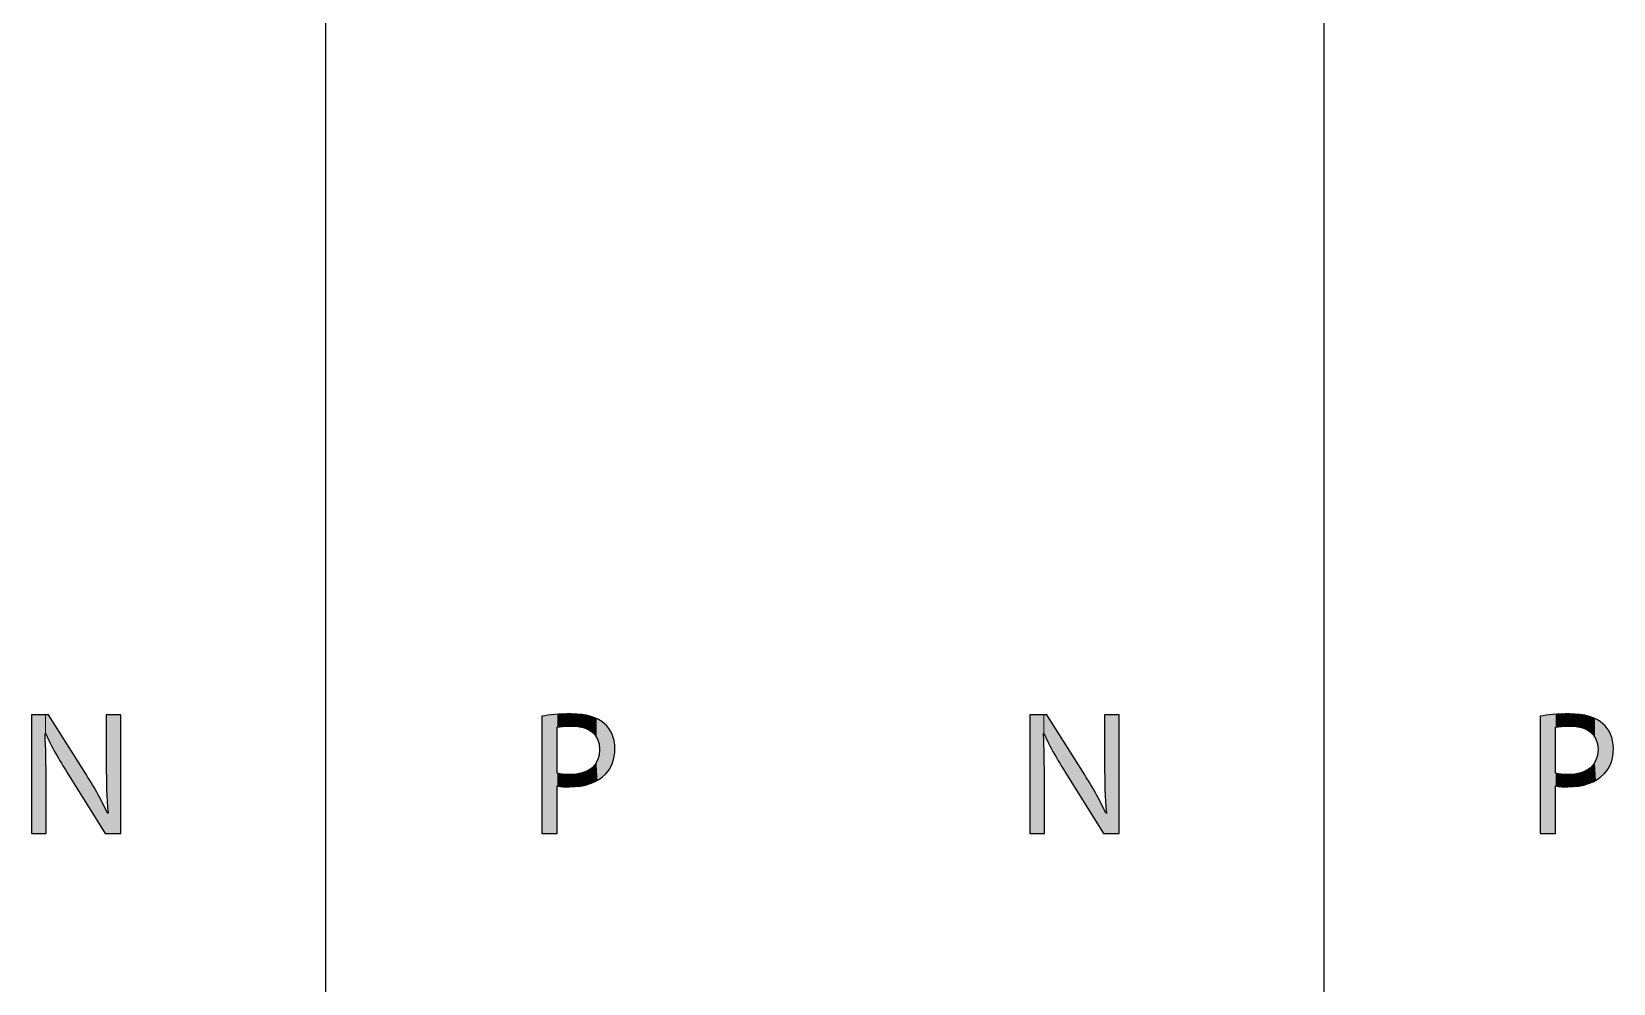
# Model space of a CAD drawing. Extents: x 0 to 360, y -268 to 0.
# Drawn here: x 238.29 to 263.63, y -234.41 to -219.15 of the extents above; entities that cross this region are included whole.
import ezdxf

# ---------------------------------------------------------------- set-up
doc = ezdxf.new("R2010")
doc.units = 0
doc.layers.add('LAYER_1', color=7, linetype='CONTINUOUS')

# ---------------------------------------------------------------- blocks, each defined once
blk = doc.blocks.new('*U471')
at = {"layer": 'LAYER_1', "color": 250}
for points in [[(246.67, -232), (246.464, -230.121), (246.67, -230.096)], [(246.709, -232), (246.67, -230.096), (246.709, -230.094)], [(246.748, -230.291), (246.709, -230.094), (246.748, -230.093)], [(246.752, -230.291), (246.748, -230.093), (246.752, -230.092)], [(246.8, -230.285), (246.752, -230.092), (246.8, -230.09)], [(246.801, -230.285), (246.8, -230.09), (246.801, -230.09)], [(246.802, -230.285), (246.801, -230.09), (246.802, -230.09)], [(246.907, -230.281), (246.802, -230.09), (246.907, -230.086)], [(246.912, -230.281), (246.907, -230.086), (246.912, -230.086)], [(246.935, -230.28), (246.912, -230.086), (246.935, -230.085)], [(246.941, -230.28), (246.941, -230.085), (246.967, -230.281)], [(246.967, -230.281), (246.967, -230.087), (247.018, -230.284)], [(247.018, -230.284), (247.018, -230.09), (247.037, -230.286)], [(247.037, -230.286), (247.037, -230.091), (247.066, -230.29)], [(247.066, -230.29), (247.066, -230.093), (247.08, -230.292)], [(247.08, -230.292), (247.08, -230.094), (247.082, -230.293)], [(247.082, -230.293), (247.082, -230.094), (247.105, -230.298)], [(247.105, -230.298), (247.105, -230.095), (247.112, -230.3)], [(247.112, -230.3), (247.112, -230.097), (247.124, -230.303)], [(247.124, -230.303), (247.124, -230.099), (247.154, -230.313)], [(247.154, -230.313), (247.154, -230.106), (247.163, -230.316)], [(247.163, -230.316), (247.163, -230.108), (247.193, -230.329)], [(247.193, -230.329), (247.193, -230.114), (247.2, -230.332)], [(247.2, -230.332), (247.2, -230.115), (247.229, -230.348)], [(247.229, -230.348), (247.229, -230.121), (247.234, -230.35)], [(247.234, -230.35), (247.234, -230.122), (247.238, -230.353)], [(247.238, -230.353), (247.238, -230.123), (247.25, -230.362)], [(247.25, -230.362), (247.25, -230.126), (247.262, -230.37)], [(247.262, -230.37), (247.262, -230.13), (247.265, -230.372)], [(247.265, -230.372), (247.265, -230.132), (247.291, -230.395)], [(247.291, -230.395), (247.291, -230.142), (247.293, -230.397)], [(247.293, -230.397), (247.293, -230.143), (247.309, -230.415)], [(247.309, -230.415), (247.309, -230.15), (247.316, -230.423)], [(247.316, -230.423), (247.316, -230.153), (247.318, -230.425)], [(247.318, -230.425), (247.318, -230.153), (247.338, -230.454)], [(247.338, -230.454), (247.338, -230.162), (247.339, -230.455)], [(247.339, -230.455), (247.339, -230.162), (247.356, -230.488)], [(247.356, -230.488), (247.356, -230.169), (247.357, -230.489)], [(247.357, -230.489), (247.357, -230.169), (247.371, -230.525)], [(247.371, -230.525), (247.371, -230.175), (247.371, -230.526)], [(247.371, -230.526), (247.371, -230.175), (247.372, -230.529)], [(247.372, -230.529), (247.372, -230.175), (247.375, -230.542)], [(247.375, -230.542), (247.375, -230.178), (247.381, -230.566)], [(247.381, -230.566), (247.381, -230.182), (247.381, -230.566)], [(247.381, -230.566), (247.381, -230.182), (247.387, -230.609)], [(247.387, -230.609), (247.387, -230.186), (247.387, -230.609)], [(247.387, -230.609), (247.387, -230.186), (247.389, -230.655)], [(247.389, -231.128), (247.387, -230.701), (247.389, -230.655)], [(247.293, -231.18), (247.291, -230.925), (247.293, -230.923)], [(247.309, -231.174), (247.293, -230.923), (247.309, -230.904)], [(247.316, -231.17), (247.309, -230.904), (247.316, -230.895)], [(247.318, -231.169), (247.316, -230.895), (247.318, -230.893)], [(247.338, -231.158), (247.318, -230.893), (247.338, -230.862)], [(247.339, -231.157), (247.338, -230.862), (247.339, -230.86)], [(247.356, -231.148), (247.339, -230.86), (247.356, -230.826)], [(247.357, -231.148), (247.356, -230.826), (247.357, -230.825)], [(247.371, -231.14), (247.357, -230.825), (247.371, -230.787)], [(247.372, -231.14), (247.371, -230.787), (247.372, -230.783)], [(247.371, -231.14), (247.371, -230.787), (247.371, -230.787)], [(247.375, -231.138), (247.372, -230.783), (247.375, -230.77)], [(247.381, -231.134), (247.375, -230.77), (247.381, -230.746)], [(247.387, -231.129), (247.381, -230.745), (247.387, -230.702)], [(247.381, -231.133), (247.381, -230.746), (247.381, -230.745)], [(247.387, -231.129), (247.387, -230.702), (247.387, -230.701)], [(246.709, -231.238), (246.709, -231.038), (246.748, -231.244)], [(246.748, -231.244), (246.748, -231.047), (246.752, -231.245)], [(246.752, -231.245), (246.752, -231.047), (246.8, -231.252)], [(246.8, -231.252), (246.8, -231.053), (246.801, -231.252)], [(246.801, -231.252), (246.801, -231.053), (246.802, -231.252)], [(246.802, -231.252), (246.802, -231.053), (246.907, -231.255)], [(246.935, -231.253), (246.912, -231.058), (246.935, -231.057)], [(246.941, -231.253), (246.935, -231.057), (246.941, -231.057)], [(246.967, -231.251), (246.941, -231.057), (246.967, -231.056)], [(247.018, -231.247), (246.967, -231.056), (247.018, -231.051)], [(247.037, -231.246), (247.018, -231.051), (247.037, -231.048)], [(247.066, -231.243), (247.037, -231.048), (247.066, -231.043)], [(247.08, -231.242), (247.066, -231.043), (247.08, -231.039)], [(247.082, -231.242), (247.08, -231.039), (247.082, -231.039)], [(247.105, -231.236), (247.082, -231.039), (247.105, -231.033)], [(247.112, -231.234), (247.105, -231.033), (247.112, -231.031)], [(247.124, -231.231), (247.112, -231.031), (247.124, -231.027)], [(247.154, -231.224), (247.124, -231.027), (247.154, -231.016)], [(247.163, -231.222), (247.154, -231.016), (247.163, -231.012)], [(247.193, -231.214), (247.163, -231.012), (247.193, -230.998)], [(247.2, -231.212), (247.193, -230.998), (247.2, -230.994)], [(247.229, -231.205), (247.2, -230.994), (247.229, -230.977)], [(247.234, -231.204), (247.229, -230.977), (247.234, -230.973)], [(247.238, -231.203), (247.234, -230.973), (247.238, -230.971)], [(247.25, -231.198), (247.238, -230.971), (247.25, -230.961)], [(247.262, -231.193), (247.25, -230.961), (247.262, -230.953)], [(247.265, -231.192), (247.262, -230.953), (247.265, -230.949)], [(247.291, -231.181), (247.265, -230.949), (247.291, -230.925)]]:
    blk.add_solid(points, dxfattribs=at)
at = {"layer": 'LAYER_1', "color": 250, "extrusion": (0, 0, -1)}
for points in [[(-246.464, -232), (-246.464, -230.121), (-246.67, -232)], [(-246.67, -232), (-246.67, -230.096), (-246.709, -232)], [(-246.709, -230.299), (-246.709, -230.094), (-246.748, -230.291)], [(-246.748, -230.291), (-246.748, -230.093), (-246.752, -230.291)], [(-246.752, -230.291), (-246.752, -230.092), (-246.8, -230.285)], [(-246.8, -230.285), (-246.8, -230.09), (-246.801, -230.285)], [(-246.801, -230.285), (-246.801, -230.09), (-246.802, -230.285)], [(-246.802, -230.285), (-246.802, -230.09), (-246.907, -230.281)], [(-246.907, -230.281), (-246.907, -230.086), (-246.912, -230.281)], [(-246.912, -230.281), (-246.912, -230.086), (-246.935, -230.28)], [(-246.935, -230.28), (-246.935, -230.085), (-246.941, -230.28)], [(-246.941, -230.28), (-246.935, -230.085), (-246.941, -230.085)], [(-246.967, -230.281), (-246.941, -230.085), (-246.967, -230.087)], [(-247.018, -230.284), (-246.967, -230.087), (-247.018, -230.09)], [(-247.037, -230.286), (-247.018, -230.09), (-247.037, -230.091)], [(-247.066, -230.29), (-247.037, -230.091), (-247.066, -230.093)], [(-247.08, -230.292), (-247.066, -230.093), (-247.08, -230.094)], [(-247.082, -230.293), (-247.08, -230.094), (-247.082, -230.094)], [(-247.105, -230.298), (-247.082, -230.094), (-247.105, -230.095)], [(-247.112, -230.3), (-247.105, -230.095), (-247.112, -230.097)], [(-247.124, -230.303), (-247.112, -230.097), (-247.124, -230.099)], [(-247.154, -230.313), (-247.124, -230.099), (-247.154, -230.106)], [(-247.163, -230.316), (-247.154, -230.106), (-247.163, -230.108)], [(-247.193, -230.329), (-247.163, -230.108), (-247.193, -230.114)], [(-247.2, -230.332), (-247.193, -230.114), (-247.2, -230.115)], [(-247.229, -230.348), (-247.2, -230.115), (-247.229, -230.121)], [(-247.234, -230.35), (-247.229, -230.121), (-247.234, -230.122)], [(-247.238, -230.353), (-247.234, -230.122), (-247.238, -230.123)], [(-247.25, -230.362), (-247.238, -230.123), (-247.25, -230.126)], [(-247.262, -230.37), (-247.25, -230.126), (-247.262, -230.13)], [(-247.265, -230.372), (-247.262, -230.13), (-247.265, -230.132)], [(-247.291, -230.395), (-247.265, -230.132), (-247.291, -230.142)], [(-247.293, -230.397), (-247.291, -230.142), (-247.293, -230.143)], [(-247.309, -230.415), (-247.293, -230.143), (-247.309, -230.15)], [(-247.316, -230.423), (-247.309, -230.15), (-247.316, -230.153)], [(-247.318, -230.425), (-247.316, -230.153), (-247.318, -230.153)], [(-247.338, -230.454), (-247.318, -230.153), (-247.338, -230.162)], [(-247.339, -230.455), (-247.338, -230.162), (-247.339, -230.162)], [(-247.356, -230.488), (-247.339, -230.162), (-247.356, -230.169)], [(-247.357, -230.489), (-247.356, -230.169), (-247.357, -230.169)], [(-247.371, -230.525), (-247.357, -230.169), (-247.371, -230.175)], [(-247.371, -230.526), (-247.371, -230.175), (-247.371, -230.175)], [(-247.372, -230.529), (-247.371, -230.175), (-247.372, -230.175)], [(-247.375, -230.542), (-247.372, -230.175), (-247.375, -230.178)], [(-247.381, -230.566), (-247.375, -230.178), (-247.381, -230.182)], [(-247.381, -230.566), (-247.381, -230.182), (-247.381, -230.182)], [(-247.387, -230.609), (-247.381, -230.182), (-247.387, -230.186)], [(-247.387, -230.609), (-247.387, -230.186), (-247.387, -230.186)], [(-247.389, -230.655), (-247.387, -230.186), (-247.389, -230.188)], [(-247.389, -231.128), (-247.389, -230.188), (-247.435, -231.095)], [(-247.435, -231.095), (-247.389, -230.188), (-247.435, -230.219)], [(-247.435, -231.095), (-247.435, -230.219), (-247.468, -231.064)], [(-247.468, -231.064), (-247.435, -230.219), (-247.468, -230.243)], [(-247.468, -231.064), (-247.468, -230.243), (-247.488, -231.047)], [(-247.488, -231.047), (-247.468, -230.243), (-247.488, -230.264)], [(-247.488, -231.047), (-247.488, -230.264), (-247.537, -230.984)], [(-247.537, -230.984), (-247.488, -230.264), (-247.537, -230.319)], [(-247.537, -230.984), (-247.537, -230.319), (-247.551, -230.966)], [(-247.551, -230.966), (-247.537, -230.319), (-247.551, -230.344)], [(-247.551, -230.966), (-247.551, -230.344), (-247.589, -230.887)], [(-247.589, -230.887), (-247.551, -230.344), (-247.589, -230.412)], [(-247.589, -230.887), (-247.589, -230.412), (-247.597, -230.871)], [(-247.597, -230.871), (-247.589, -230.412), (-247.597, -230.437)], [(-247.597, -230.871), (-247.597, -230.437), (-247.623, -230.771)], [(-247.623, -230.771), (-247.597, -230.437), (-247.623, -230.52)], [(-247.623, -230.771), (-247.623, -230.52), (-247.625, -230.763)], [(-247.625, -230.763), (-247.623, -230.52), (-247.625, -230.543)], [(-247.625, -230.763), (-247.625, -230.543), (-247.634, -230.641)], [(-247.293, -231.18), (-247.293, -230.923), (-247.309, -231.174)], [(-247.309, -231.174), (-247.309, -230.904), (-247.316, -231.17)], [(-247.316, -231.17), (-247.316, -230.895), (-247.318, -231.169)], [(-247.318, -231.169), (-247.318, -230.893), (-247.338, -231.158)], [(-247.338, -231.158), (-247.338, -230.862), (-247.339, -231.157)], [(-247.339, -231.157), (-247.339, -230.86), (-247.356, -231.148)], [(-247.356, -231.148), (-247.356, -230.826), (-247.357, -231.148)], [(-247.357, -231.148), (-247.357, -230.825), (-247.371, -231.14)], [(-247.371, -231.14), (-247.371, -230.787), (-247.371, -231.14)], [(-247.371, -231.14), (-247.371, -230.787), (-247.372, -231.14)], [(-247.372, -231.14), (-247.372, -230.783), (-247.375, -231.138)], [(-247.375, -231.138), (-247.375, -230.77), (-247.381, -231.134)], [(-247.381, -231.133), (-247.381, -230.745), (-247.387, -231.129)], [(-247.381, -231.134), (-247.381, -230.746), (-247.381, -231.133)], [(-247.387, -231.129), (-247.387, -230.701), (-247.389, -231.128)], [(-247.387, -231.129), (-247.387, -230.702), (-247.387, -231.129)], [(-246.748, -231.244), (-246.709, -231.038), (-246.748, -231.047)], [(-246.752, -231.245), (-246.748, -231.047), (-246.752, -231.047)], [(-246.8, -231.252), (-246.752, -231.047), (-246.8, -231.053)], [(-246.801, -231.252), (-246.8, -231.053), (-246.801, -231.053)], [(-246.802, -231.252), (-246.801, -231.053), (-246.802, -231.053)], [(-246.907, -231.255), (-246.802, -231.053), (-246.907, -231.058)], [(-246.907, -231.255), (-246.907, -231.058), (-246.912, -231.255)], [(-246.912, -231.255), (-246.907, -231.058), (-246.912, -231.058)], [(-246.912, -231.255), (-246.912, -231.058), (-246.935, -231.253)], [(-246.935, -231.253), (-246.935, -231.057), (-246.941, -231.253)], [(-246.941, -231.253), (-246.941, -231.057), (-246.967, -231.251)], [(-246.967, -231.251), (-246.967, -231.056), (-247.018, -231.247)], [(-247.018, -231.247), (-247.018, -231.051), (-247.037, -231.246)], [(-247.037, -231.246), (-247.037, -231.048), (-247.066, -231.243)], [(-247.066, -231.243), (-247.066, -231.043), (-247.08, -231.242)], [(-247.08, -231.242), (-247.08, -231.039), (-247.082, -231.242)], [(-247.082, -231.242), (-247.082, -231.039), (-247.105, -231.236)], [(-247.105, -231.236), (-247.105, -231.033), (-247.112, -231.234)], [(-247.112, -231.234), (-247.112, -231.031), (-247.124, -231.231)], [(-247.124, -231.231), (-247.124, -231.027), (-247.154, -231.224)], [(-247.154, -231.224), (-247.154, -231.016), (-247.163, -231.222)], [(-247.163, -231.222), (-247.163, -231.012), (-247.193, -231.214)], [(-247.193, -231.214), (-247.193, -230.998), (-247.2, -231.212)], [(-247.2, -231.212), (-247.2, -230.994), (-247.229, -231.205)], [(-247.229, -231.205), (-247.229, -230.977), (-247.234, -231.204)], [(-247.234, -231.204), (-247.234, -230.973), (-247.238, -231.203)], [(-247.238, -231.203), (-247.238, -230.971), (-247.25, -231.198)], [(-247.25, -231.198), (-247.25, -230.961), (-247.262, -231.193)], [(-247.262, -231.193), (-247.262, -230.953), (-247.265, -231.192)], [(-247.265, -231.192), (-247.265, -230.949), (-247.291, -231.181)], [(-247.291, -231.181), (-247.291, -230.925), (-247.293, -231.18)]]:
    blk.add_solid(points, dxfattribs=at)
blk = doc.blocks.new('BLOCK_58')
at = {"layer": 'LAYER_1'}
for points, knots in [([(246.464, -230.121), (246.582, -230.102), (246.737, -230.085), (246.935, -230.085), (247.178, -230.085), (247.355, -230.141), (247.468, -230.243), (247.57, -230.333), (247.634, -230.471), (247.634, -230.641), (247.634, -230.812), (247.584, -230.948), (247.488, -231.047), (247.355, -231.185), (247.147, -231.255), (246.907, -231.255), (246.834, -231.255), (246.766, -231.253), (246.709, -231.238), (246.709, -231.238), (246.709, -232), (246.709, -232), (246.709, -232), (246.464, -232), (246.464, -232), (246.464, -232), (246.464, -230.121), (246.464, -230.121)], [0, 0, 0, 0, 1, 1, 1, 2, 2, 2, 3, 3, 3, 4, 4, 4, 5, 5, 5, 6, 6, 6, 7, 7, 7, 8, 8, 8, 9, 9, 9, 9]), ([(246.709, -231.038), (246.763, -231.052), (246.83, -231.058), (246.912, -231.058), (247.209, -231.058), (247.389, -230.912), (247.389, -230.655), (247.389, -230.401), (247.209, -230.28), (246.941, -230.28), (246.834, -230.28), (246.752, -230.288), (246.709, -230.299), (246.709, -230.299), (246.709, -231.038), (246.709, -231.038)], [0, 0, 0, 0, 1, 1, 1, 2, 2, 2, 3, 3, 3, 4, 4, 4, 5, 5, 5, 5])]:
    blk.add_open_spline(points, degree=3, knots=knots, dxfattribs=at)
at = {"layer": 'LAYER_1', "color": 250}
blk.add_blockref('*U471', (0, 0), dxfattribs=at)
blk = doc.blocks.new('*U472')
at = {"layer": 'LAYER_1', "color": 250}
for points in [[(262.67, -232), (262.464, -230.121), (262.67, -230.096)], [(262.71, -232), (262.67, -230.096), (262.71, -230.094)], [(262.748, -230.291), (262.71, -230.094), (262.748, -230.093)], [(262.752, -230.291), (262.748, -230.093), (262.752, -230.092)], [(262.801, -230.285), (262.752, -230.092), (262.801, -230.09)], [(262.801, -230.285), (262.801, -230.09), (262.801, -230.09)], [(262.802, -230.285), (262.801, -230.09), (262.802, -230.09)], [(262.907, -230.281), (262.802, -230.09), (262.907, -230.086)], [(262.913, -230.281), (262.907, -230.086), (262.913, -230.086)], [(262.935, -230.28), (262.913, -230.086), (262.935, -230.085)], [(262.941, -230.28), (262.941, -230.085), (262.967, -230.281)], [(262.967, -230.281), (262.967, -230.087), (263.018, -230.284)], [(263.018, -230.284), (263.018, -230.09), (263.037, -230.286)], [(263.037, -230.286), (263.037, -230.091), (263.067, -230.29)], [(263.067, -230.29), (263.067, -230.093), (263.08, -230.292)], [(263.08, -230.292), (263.08, -230.094), (263.082, -230.293)], [(263.082, -230.293), (263.082, -230.094), (263.105, -230.298)], [(263.105, -230.298), (263.105, -230.095), (263.112, -230.3)], [(263.112, -230.3), (263.112, -230.097), (263.124, -230.303)], [(263.124, -230.303), (263.124, -230.099), (263.154, -230.313)], [(263.154, -230.313), (263.154, -230.106), (263.163, -230.316)], [(263.163, -230.316), (263.163, -230.108), (263.193, -230.329)], [(263.193, -230.329), (263.193, -230.114), (263.2, -230.332)], [(263.2, -230.332), (263.2, -230.115), (263.229, -230.348)], [(263.229, -230.348), (263.229, -230.121), (263.234, -230.35)], [(263.234, -230.35), (263.234, -230.122), (263.237, -230.353)], [(263.237, -230.353), (263.237, -230.123), (263.25, -230.362)], [(263.25, -230.362), (263.25, -230.126), (263.262, -230.37)], [(263.262, -230.37), (263.262, -230.13), (263.265, -230.372)], [(263.265, -230.372), (263.265, -230.132), (263.291, -230.395)], [(263.291, -230.395), (263.291, -230.142), (263.293, -230.397)], [(263.293, -230.397), (263.293, -230.143), (263.309, -230.415)], [(263.309, -230.415), (263.309, -230.15), (263.316, -230.423)], [(263.316, -230.423), (263.316, -230.153), (263.318, -230.425)], [(263.318, -230.425), (263.318, -230.153), (263.338, -230.454)], [(263.338, -230.454), (263.338, -230.162), (263.339, -230.455)], [(263.339, -230.455), (263.339, -230.162), (263.356, -230.488)], [(263.356, -230.488), (263.356, -230.169), (263.357, -230.489)], [(263.357, -230.489), (263.357, -230.169), (263.37, -230.525)], [(263.37, -230.525), (263.37, -230.175), (263.37, -230.526)], [(263.37, -230.526), (263.37, -230.175), (263.371, -230.529)], [(263.371, -230.529), (263.371, -230.175), (263.375, -230.543)], [(263.375, -230.543), (263.375, -230.178), (263.381, -230.566)], [(263.381, -230.566), (263.381, -230.182), (263.381, -230.566)], [(263.381, -230.566), (263.381, -230.182), (263.387, -230.609)], [(263.387, -230.609), (263.387, -230.186), (263.387, -230.609)], [(263.387, -230.609), (263.387, -230.186), (263.389, -230.655)], [(263.389, -231.128), (263.387, -230.701), (263.389, -230.655)], [(263.293, -231.18), (263.291, -230.925), (263.293, -230.923)], [(263.309, -231.174), (263.293, -230.923), (263.309, -230.904)], [(263.316, -231.17), (263.309, -230.904), (263.316, -230.895)], [(263.318, -231.169), (263.316, -230.895), (263.318, -230.893)], [(263.338, -231.158), (263.318, -230.893), (263.338, -230.862)], [(263.339, -231.157), (263.338, -230.862), (263.339, -230.86)], [(263.356, -231.148), (263.339, -230.86), (263.356, -230.826)], [(263.357, -231.148), (263.356, -230.826), (263.357, -230.825)], [(263.37, -231.14), (263.357, -230.825), (263.37, -230.787)], [(263.371, -231.14), (263.37, -230.787), (263.371, -230.783)], [(263.37, -231.14), (263.37, -230.787), (263.37, -230.787)], [(263.375, -231.138), (263.371, -230.783), (263.375, -230.769)], [(263.381, -231.134), (263.375, -230.769), (263.381, -230.746)], [(263.387, -231.129), (263.381, -230.745), (263.387, -230.702)], [(263.381, -231.134), (263.381, -230.746), (263.381, -230.745)], [(263.387, -231.129), (263.387, -230.702), (263.387, -230.701)], [(262.71, -231.238), (262.71, -231.038), (262.748, -231.244)], [(262.748, -231.244), (262.748, -231.046), (262.752, -231.245)], [(262.752, -231.245), (262.752, -231.047), (262.801, -231.252)], [(262.801, -231.252), (262.801, -231.053), (262.801, -231.252)], [(262.801, -231.252), (262.801, -231.053), (262.802, -231.252)], [(262.802, -231.252), (262.802, -231.053), (262.907, -231.255)], [(262.935, -231.253), (262.913, -231.058), (262.935, -231.057)], [(262.941, -231.253), (262.935, -231.057), (262.941, -231.057)], [(262.967, -231.251), (262.941, -231.057), (262.967, -231.056)], [(263.018, -231.247), (262.967, -231.056), (263.018, -231.051)], [(263.037, -231.246), (263.018, -231.051), (263.037, -231.048)], [(263.067, -231.243), (263.037, -231.048), (263.067, -231.043)], [(263.08, -231.242), (263.067, -231.043), (263.08, -231.039)], [(263.082, -231.242), (263.08, -231.039), (263.082, -231.039)], [(263.105, -231.236), (263.082, -231.039), (263.105, -231.033)], [(263.112, -231.234), (263.105, -231.033), (263.112, -231.031)], [(263.124, -231.231), (263.112, -231.031), (263.124, -231.027)], [(263.154, -231.224), (263.124, -231.027), (263.154, -231.016)], [(263.163, -231.222), (263.154, -231.016), (263.163, -231.012)], [(263.193, -231.214), (263.163, -231.012), (263.193, -230.998)], [(263.2, -231.212), (263.193, -230.998), (263.2, -230.994)], [(263.229, -231.205), (263.2, -230.994), (263.229, -230.977)], [(263.234, -231.204), (263.229, -230.977), (263.234, -230.973)], [(263.237, -231.203), (263.234, -230.973), (263.237, -230.971)], [(263.25, -231.198), (263.237, -230.971), (263.25, -230.961)], [(263.262, -231.193), (263.25, -230.961), (263.262, -230.953)], [(263.265, -231.192), (263.262, -230.953), (263.265, -230.949)], [(263.291, -231.181), (263.265, -230.949), (263.291, -230.925)]]:
    blk.add_solid(points, dxfattribs=at)
at = {"layer": 'LAYER_1', "color": 250, "extrusion": (0, 0, -1)}
for points in [[(-262.464, -232), (-262.464, -230.121), (-262.67, -232)], [(-262.67, -232), (-262.67, -230.096), (-262.71, -232)], [(-262.71, -230.299), (-262.71, -230.094), (-262.748, -230.291)], [(-262.748, -230.291), (-262.748, -230.093), (-262.752, -230.291)], [(-262.752, -230.291), (-262.752, -230.092), (-262.801, -230.285)], [(-262.801, -230.285), (-262.801, -230.09), (-262.801, -230.285)], [(-262.801, -230.285), (-262.801, -230.09), (-262.802, -230.285)], [(-262.802, -230.285), (-262.802, -230.09), (-262.907, -230.281)], [(-262.907, -230.281), (-262.907, -230.086), (-262.913, -230.281)], [(-262.913, -230.281), (-262.913, -230.086), (-262.935, -230.28)], [(-262.935, -230.28), (-262.935, -230.085), (-262.941, -230.28)], [(-262.941, -230.28), (-262.935, -230.085), (-262.941, -230.085)], [(-262.967, -230.281), (-262.941, -230.085), (-262.967, -230.087)], [(-263.018, -230.284), (-262.967, -230.087), (-263.018, -230.09)], [(-263.037, -230.286), (-263.018, -230.09), (-263.037, -230.091)], [(-263.067, -230.29), (-263.037, -230.091), (-263.067, -230.093)], [(-263.08, -230.292), (-263.067, -230.093), (-263.08, -230.094)], [(-263.082, -230.293), (-263.08, -230.094), (-263.082, -230.094)], [(-263.105, -230.298), (-263.082, -230.094), (-263.105, -230.095)], [(-263.112, -230.3), (-263.105, -230.095), (-263.112, -230.097)], [(-263.124, -230.303), (-263.112, -230.097), (-263.124, -230.099)], [(-263.154, -230.313), (-263.124, -230.099), (-263.154, -230.106)], [(-263.163, -230.316), (-263.154, -230.106), (-263.163, -230.108)], [(-263.193, -230.329), (-263.163, -230.108), (-263.193, -230.114)], [(-263.2, -230.332), (-263.193, -230.114), (-263.2, -230.115)], [(-263.229, -230.348), (-263.2, -230.115), (-263.229, -230.121)], [(-263.234, -230.35), (-263.229, -230.121), (-263.234, -230.122)], [(-263.237, -230.353), (-263.234, -230.122), (-263.237, -230.123)], [(-263.25, -230.362), (-263.237, -230.123), (-263.25, -230.126)], [(-263.262, -230.37), (-263.25, -230.126), (-263.262, -230.13)], [(-263.265, -230.372), (-263.262, -230.13), (-263.265, -230.132)], [(-263.291, -230.395), (-263.265, -230.132), (-263.291, -230.142)], [(-263.293, -230.397), (-263.291, -230.142), (-263.293, -230.143)], [(-263.309, -230.415), (-263.293, -230.143), (-263.309, -230.15)], [(-263.316, -230.423), (-263.309, -230.15), (-263.316, -230.153)], [(-263.318, -230.425), (-263.316, -230.153), (-263.318, -230.153)], [(-263.338, -230.454), (-263.318, -230.153), (-263.338, -230.162)], [(-263.339, -230.455), (-263.338, -230.162), (-263.339, -230.162)], [(-263.356, -230.488), (-263.339, -230.162), (-263.356, -230.169)], [(-263.357, -230.489), (-263.356, -230.169), (-263.357, -230.169)], [(-263.37, -230.525), (-263.357, -230.169), (-263.37, -230.175)], [(-263.37, -230.526), (-263.37, -230.175), (-263.37, -230.175)], [(-263.371, -230.529), (-263.37, -230.175), (-263.371, -230.175)], [(-263.375, -230.543), (-263.371, -230.175), (-263.375, -230.178)], [(-263.381, -230.566), (-263.375, -230.178), (-263.381, -230.182)], [(-263.381, -230.566), (-263.381, -230.182), (-263.381, -230.182)], [(-263.387, -230.609), (-263.381, -230.182), (-263.387, -230.186)], [(-263.387, -230.609), (-263.387, -230.186), (-263.387, -230.186)], [(-263.389, -230.655), (-263.387, -230.186), (-263.389, -230.188)], [(-263.389, -231.128), (-263.389, -230.188), (-263.435, -231.095)], [(-263.435, -231.095), (-263.389, -230.188), (-263.435, -230.219)], [(-263.435, -231.095), (-263.435, -230.219), (-263.468, -231.065)], [(-263.468, -231.065), (-263.435, -230.219), (-263.468, -230.243)], [(-263.468, -231.065), (-263.468, -230.243), (-263.488, -231.047)], [(-263.488, -231.047), (-263.468, -230.243), (-263.488, -230.265)], [(-263.488, -231.047), (-263.488, -230.265), (-263.537, -230.984)], [(-263.537, -230.984), (-263.488, -230.265), (-263.537, -230.319)], [(-263.537, -230.984), (-263.537, -230.319), (-263.551, -230.966)], [(-263.551, -230.966), (-263.537, -230.319), (-263.551, -230.345)], [(-263.551, -230.966), (-263.551, -230.345), (-263.59, -230.888)], [(-263.59, -230.888), (-263.551, -230.345), (-263.59, -230.412)], [(-263.59, -230.888), (-263.59, -230.412), (-263.597, -230.871)], [(-263.597, -230.871), (-263.59, -230.412), (-263.597, -230.437)], [(-263.597, -230.871), (-263.597, -230.437), (-263.623, -230.772)], [(-263.623, -230.772), (-263.597, -230.437), (-263.623, -230.52)], [(-263.623, -230.772), (-263.623, -230.52), (-263.625, -230.763)], [(-263.625, -230.763), (-263.623, -230.52), (-263.625, -230.544)], [(-263.625, -230.763), (-263.625, -230.544), (-263.635, -230.641)], [(-263.293, -231.18), (-263.293, -230.923), (-263.309, -231.174)], [(-263.309, -231.174), (-263.309, -230.904), (-263.316, -231.17)], [(-263.316, -231.17), (-263.316, -230.895), (-263.318, -231.169)], [(-263.318, -231.169), (-263.318, -230.893), (-263.338, -231.158)], [(-263.338, -231.158), (-263.338, -230.862), (-263.339, -231.157)], [(-263.339, -231.157), (-263.339, -230.86), (-263.356, -231.148)], [(-263.356, -231.148), (-263.356, -230.826), (-263.357, -231.148)], [(-263.357, -231.148), (-263.357, -230.825), (-263.37, -231.14)], [(-263.37, -231.14), (-263.37, -230.787), (-263.37, -231.14)], [(-263.37, -231.14), (-263.37, -230.787), (-263.371, -231.14)], [(-263.371, -231.14), (-263.371, -230.783), (-263.375, -231.138)], [(-263.375, -231.138), (-263.375, -230.769), (-263.381, -231.134)], [(-263.381, -231.134), (-263.381, -230.745), (-263.387, -231.129)], [(-263.381, -231.134), (-263.381, -230.746), (-263.381, -231.134)], [(-263.387, -231.129), (-263.387, -230.701), (-263.389, -231.128)], [(-263.387, -231.129), (-263.387, -230.702), (-263.387, -231.129)], [(-262.748, -231.244), (-262.71, -231.038), (-262.748, -231.046)], [(-262.752, -231.245), (-262.748, -231.046), (-262.752, -231.047)], [(-262.801, -231.252), (-262.752, -231.047), (-262.801, -231.053)], [(-262.801, -231.252), (-262.801, -231.053), (-262.801, -231.053)], [(-262.802, -231.252), (-262.801, -231.053), (-262.802, -231.053)], [(-262.907, -231.255), (-262.802, -231.053), (-262.907, -231.057)], [(-262.907, -231.255), (-262.907, -231.057), (-262.913, -231.255)], [(-262.913, -231.255), (-262.907, -231.057), (-262.913, -231.058)], [(-262.913, -231.255), (-262.913, -231.058), (-262.935, -231.253)], [(-262.935, -231.253), (-262.935, -231.057), (-262.941, -231.253)], [(-262.941, -231.253), (-262.941, -231.057), (-262.967, -231.251)], [(-262.967, -231.251), (-262.967, -231.056), (-263.018, -231.247)], [(-263.018, -231.247), (-263.018, -231.051), (-263.037, -231.246)], [(-263.037, -231.246), (-263.037, -231.048), (-263.067, -231.243)], [(-263.067, -231.243), (-263.067, -231.043), (-263.08, -231.242)], [(-263.08, -231.242), (-263.08, -231.039), (-263.082, -231.242)], [(-263.082, -231.242), (-263.082, -231.039), (-263.105, -231.236)], [(-263.105, -231.236), (-263.105, -231.033), (-263.112, -231.234)], [(-263.112, -231.234), (-263.112, -231.031), (-263.124, -231.231)], [(-263.124, -231.231), (-263.124, -231.027), (-263.154, -231.224)], [(-263.154, -231.224), (-263.154, -231.016), (-263.163, -231.222)], [(-263.163, -231.222), (-263.163, -231.012), (-263.193, -231.214)], [(-263.193, -231.214), (-263.193, -230.998), (-263.2, -231.212)], [(-263.2, -231.212), (-263.2, -230.994), (-263.229, -231.205)], [(-263.229, -231.205), (-263.229, -230.977), (-263.234, -231.204)], [(-263.234, -231.204), (-263.234, -230.973), (-263.237, -231.203)], [(-263.237, -231.203), (-263.237, -230.971), (-263.25, -231.198)], [(-263.25, -231.198), (-263.25, -230.961), (-263.262, -231.193)], [(-263.262, -231.193), (-263.262, -230.953), (-263.265, -231.192)], [(-263.265, -231.192), (-263.265, -230.949), (-263.291, -231.181)], [(-263.291, -231.181), (-263.291, -230.925), (-263.293, -231.18)]]:
    blk.add_solid(points, dxfattribs=at)
blk = doc.blocks.new('BLOCK_59')
at = {"layer": 'LAYER_1'}
for points, knots in [([(262.464, -230.121), (262.583, -230.102), (262.738, -230.085), (262.935, -230.085), (263.177, -230.085), (263.355, -230.141), (263.468, -230.243), (263.569, -230.333), (263.635, -230.471), (263.635, -230.641), (263.635, -230.812), (263.584, -230.948), (263.488, -231.047), (263.355, -231.185), (263.146, -231.255), (262.907, -231.255), (262.834, -231.255), (262.766, -231.253), (262.71, -231.238), (262.71, -231.238), (262.71, -232), (262.71, -232), (262.71, -232), (262.464, -232), (262.464, -232), (262.464, -232), (262.464, -230.121), (262.464, -230.121)], [0, 0, 0, 0, 1, 1, 1, 2, 2, 2, 3, 3, 3, 4, 4, 4, 5, 5, 5, 6, 6, 6, 7, 7, 7, 8, 8, 8, 9, 9, 9, 9]), ([(262.71, -231.038), (262.763, -231.052), (262.831, -231.058), (262.913, -231.058), (263.208, -231.058), (263.389, -230.912), (263.389, -230.655), (263.389, -230.401), (263.208, -230.28), (262.941, -230.28), (262.834, -230.28), (262.752, -230.288), (262.71, -230.299), (262.71, -230.299), (262.71, -231.038), (262.71, -231.038)], [0, 0, 0, 0, 1, 1, 1, 2, 2, 2, 3, 3, 3, 4, 4, 4, 5, 5, 5, 5])]:
    blk.add_open_spline(points, degree=3, knots=knots, dxfattribs=at)
at = {"layer": 'LAYER_1', "color": 250}
blk.add_blockref('*U472', (0, 0), dxfattribs=at)
blk = doc.blocks.new('*U474')
at = {"layer": 'LAYER_1', "color": 250, "extrusion": (0, 0, -1)}
for points in [[(-238.287, -232), (-238.287, -230.099), (-238.501, -232)], [(-238.501, -232), (-238.287, -230.099), (-238.501, -230.099)], [(-238.501, -230.404), (-238.501, -230.099), (-238.51, -230.401)], [(-238.51, -230.401), (-238.501, -230.099), (-238.51, -230.099)], [(-238.515, -230.411), (-238.51, -230.099), (-238.515, -230.099)], [(-238.518, -230.417), (-238.515, -230.099), (-238.518, -230.099)], [(-238.557, -230.494), (-238.518, -230.099), (-238.557, -230.099)], [(-238.671, -230.716), (-238.557, -230.099), (-238.671, -230.28)], [(-239.488, -231.301), (-239.483, -230.099), (-239.488, -230.099)], [(-239.503, -231.539), (-239.488, -230.099), (-239.503, -230.099)], [(-239.511, -231.676), (-239.503, -230.099), (-239.511, -230.099)], [(-239.511, -232), (-239.511, -230.099), (-239.714, -232)], [(-239.714, -232), (-239.511, -230.099), (-239.714, -230.099)], [(-238.501, -232), (-238.501, -230.404), (-238.51, -232)], [(-238.51, -232), (-238.501, -230.404), (-238.51, -230.636)], [(-238.862, -231.036), (-238.671, -230.28), (-238.862, -230.582)], [(-238.51, -232), (-238.51, -230.636), (-238.515, -232)], [(-238.515, -232), (-238.51, -230.636), (-238.515, -230.767)], [(-239.164, -231.518), (-238.862, -230.582), (-239.164, -231.061)], [(-238.515, -232), (-238.515, -230.767), (-238.518, -232)], [(-238.518, -232), (-238.515, -230.767), (-238.518, -231.188)], [(-239.352, -231.819), (-239.164, -231.061), (-239.352, -231.38)], [(-239.465, -232), (-239.352, -231.38), (-239.465, -231.605)], [(-239.465, -232), (-239.465, -231.605), (-239.483, -232)], [(-239.483, -232), (-239.465, -231.605), (-239.483, -231.639)], [(-239.483, -232), (-239.483, -231.639), (-239.488, -232)], [(-239.488, -232), (-239.483, -231.639), (-239.488, -231.65)], [(-239.488, -232), (-239.488, -231.65), (-239.503, -232)], [(-239.503, -232), (-239.488, -231.65), (-239.503, -231.679)], [(-239.503, -232), (-239.503, -231.679), (-239.511, -232)]]:
    blk.add_solid(points, dxfattribs=at)
at = {"layer": 'LAYER_1', "color": 250}
for points in [[(238.51, -230.401), (238.51, -230.099), (238.515, -230.411)], [(238.515, -230.411), (238.515, -230.099), (238.518, -230.417)], [(238.518, -230.417), (238.518, -230.099), (238.557, -230.494)], [(238.557, -230.494), (238.557, -230.099), (238.671, -230.716)], [(239.483, -230.894), (239.483, -230.099), (239.488, -231.301)], [(239.488, -231.301), (239.488, -230.099), (239.503, -231.539)], [(239.503, -231.539), (239.503, -230.099), (239.511, -231.676)], [(238.671, -230.716), (238.671, -230.28), (238.862, -231.036)], [(238.862, -231.036), (238.862, -230.582), (239.164, -231.518)], [(239.164, -231.518), (239.164, -231.061), (239.352, -231.819)], [(239.352, -231.819), (239.352, -231.38), (239.465, -232)], [(239.511, -232), (239.503, -231.679), (239.511, -231.676)]]:
    blk.add_solid(points, dxfattribs=at)
blk = doc.blocks.new('BLOCK_61')
at = {"layer": 'LAYER_1'}
blk.add_open_spline([(238.287, -232), (238.287, -232), (238.287, -230.099), (238.287, -230.099), (238.287, -230.099), (238.557, -230.099), (238.557, -230.099), (238.557, -230.099), (239.164, -231.061), (239.164, -231.061), (239.302, -231.284), (239.415, -231.484), (239.503, -231.679), (239.503, -231.679), (239.511, -231.676), (239.511, -231.676), (239.488, -231.422), (239.483, -231.191), (239.483, -230.894), (239.483, -230.894), (239.483, -230.099), (239.483, -230.099), (239.483, -230.099), (239.714, -230.099), (239.714, -230.099), (239.714, -230.099), (239.714, -232), (239.714, -232), (239.714, -232), (239.465, -232), (239.465, -232), (239.465, -232), (238.862, -231.036), (238.862, -231.036), (238.73, -230.824), (238.603, -230.606), (238.51, -230.401), (238.51, -230.401), (238.501, -230.404), (238.501, -230.404), (238.515, -230.644), (238.518, -230.872), (238.518, -231.188), (238.518, -231.188), (238.518, -232), (238.518, -232), (238.518, -232), (238.287, -232), (238.287, -232)], degree=3, knots=[0, 0, 0, 0, 1, 1, 1, 2, 2, 2, 3, 3, 3, 4, 4, 4, 5, 5, 5, 6, 6, 6, 7, 7, 7, 8, 8, 8, 9, 9, 9, 10, 10, 10, 11, 11, 11, 12, 12, 12, 13, 13, 13, 14, 14, 14, 15, 15, 15, 16, 16, 16, 16], dxfattribs=at)
at = {"layer": 'LAYER_1', "color": 250}
blk.add_blockref('*U474', (0, 0), dxfattribs=at)
blk = doc.blocks.new('*U475')
at = {"layer": 'LAYER_1', "color": 250, "extrusion": (0, 0, -1)}
for points in [[(-254.286, -232), (-254.286, -230.099), (-254.501, -232)], [(-254.501, -232), (-254.286, -230.099), (-254.501, -230.099)], [(-254.501, -230.404), (-254.501, -230.099), (-254.509, -230.401)], [(-254.509, -230.401), (-254.501, -230.099), (-254.509, -230.099)], [(-254.514, -230.412), (-254.509, -230.099), (-254.514, -230.099)], [(-254.517, -230.418), (-254.514, -230.099), (-254.517, -230.099)], [(-254.557, -230.501), (-254.517, -230.099), (-254.557, -230.099)], [(-254.585, -230.557), (-254.557, -230.099), (-254.585, -230.143)], [(-254.67, -230.716), (-254.585, -230.143), (-254.67, -230.279)], [(-255.488, -231.301), (-255.482, -230.099), (-255.488, -230.099)], [(-255.502, -231.537), (-255.488, -230.099), (-255.502, -230.099)], [(-255.51, -231.676), (-255.502, -230.099), (-255.51, -230.099)], [(-255.51, -232), (-255.51, -230.099), (-255.713, -232)], [(-255.713, -232), (-255.51, -230.099), (-255.713, -230.099)], [(-254.501, -232), (-254.501, -230.404), (-254.509, -232)], [(-254.509, -232), (-254.501, -230.404), (-254.509, -230.627)], [(-254.862, -231.036), (-254.67, -230.279), (-254.862, -230.582)], [(-254.509, -232), (-254.509, -230.627), (-254.514, -232)], [(-254.514, -232), (-254.509, -230.627), (-254.514, -230.767)], [(-255.163, -231.518), (-254.862, -230.582), (-255.163, -231.061)], [(-254.514, -232), (-254.514, -230.767), (-254.517, -232)], [(-254.517, -232), (-254.514, -230.767), (-254.517, -231.188)], [(-255.351, -231.818), (-255.163, -231.061), (-255.351, -231.38)], [(-255.465, -232), (-255.351, -231.38), (-255.465, -231.606)], [(-255.465, -232), (-255.465, -231.606), (-255.482, -232)], [(-255.482, -232), (-255.465, -231.606), (-255.482, -231.639)], [(-255.482, -232), (-255.482, -231.639), (-255.488, -232)], [(-255.488, -232), (-255.482, -231.639), (-255.488, -231.651)], [(-255.488, -232), (-255.488, -231.651), (-255.502, -232)], [(-255.502, -232), (-255.488, -231.651), (-255.502, -231.679)], [(-255.502, -232), (-255.502, -231.679), (-255.51, -232)]]:
    blk.add_solid(points, dxfattribs=at)
at = {"layer": 'LAYER_1', "color": 250}
for points in [[(254.509, -230.401), (254.509, -230.099), (254.514, -230.412)], [(254.514, -230.412), (254.514, -230.099), (254.517, -230.418)], [(254.517, -230.418), (254.517, -230.099), (254.557, -230.501)], [(254.557, -230.501), (254.557, -230.099), (254.585, -230.557)], [(254.585, -230.557), (254.585, -230.143), (254.67, -230.716)], [(255.482, -230.894), (255.482, -230.099), (255.488, -231.301)], [(255.488, -231.301), (255.488, -230.099), (255.502, -231.537)], [(255.502, -231.537), (255.502, -230.099), (255.51, -231.676)], [(254.67, -230.716), (254.67, -230.279), (254.862, -231.036)], [(254.862, -231.036), (254.862, -230.582), (255.163, -231.518)], [(255.163, -231.518), (255.163, -231.061), (255.351, -231.818)], [(255.351, -231.818), (255.351, -231.38), (255.465, -232)], [(255.51, -232), (255.502, -231.679), (255.51, -231.676)]]:
    blk.add_solid(points, dxfattribs=at)
blk = doc.blocks.new('BLOCK_62')
at = {"layer": 'LAYER_1'}
blk.add_open_spline([(254.286, -232), (254.286, -232), (254.286, -230.099), (254.286, -230.099), (254.286, -230.099), (254.557, -230.099), (254.557, -230.099), (254.557, -230.099), (255.163, -231.061), (255.163, -231.061), (255.301, -231.284), (255.414, -231.484), (255.502, -231.679), (255.502, -231.679), (255.51, -231.676), (255.51, -231.676), (255.488, -231.422), (255.482, -231.191), (255.482, -230.894), (255.482, -230.894), (255.482, -230.099), (255.482, -230.099), (255.482, -230.099), (255.713, -230.099), (255.713, -230.099), (255.713, -230.099), (255.713, -232), (255.713, -232), (255.713, -232), (255.465, -232), (255.465, -232), (255.465, -232), (254.862, -231.036), (254.862, -231.036), (254.729, -230.824), (254.602, -230.606), (254.509, -230.401), (254.509, -230.401), (254.501, -230.404), (254.501, -230.404), (254.514, -230.644), (254.517, -230.872), (254.517, -231.188), (254.517, -231.188), (254.517, -232), (254.517, -232), (254.517, -232), (254.286, -232), (254.286, -232)], degree=3, knots=[0, 0, 0, 0, 1, 1, 1, 2, 2, 2, 3, 3, 3, 4, 4, 4, 5, 5, 5, 6, 6, 6, 7, 7, 7, 8, 8, 8, 9, 9, 9, 10, 10, 10, 11, 11, 11, 12, 12, 12, 13, 13, 13, 14, 14, 14, 15, 15, 15, 16, 16, 16, 16], dxfattribs=at)
at = {"layer": 'LAYER_1', "color": 250}
blk.add_blockref('*U475', (0, 0), dxfattribs=at)
blk = doc.blocks.new('BLOCK_20')
at = {"layer": 'LAYER_1', "color": 250}
for points in [[(243, -236.022), (243, -211.999)], [(259.001, -236.022), (259.001, -211.999)]]:
    blk.add_lwpolyline(points, dxfattribs=at)
at = {"layer": 'LAYER_1'}
for name in ['BLOCK_61', 'BLOCK_58', 'BLOCK_62', 'BLOCK_59']:
    blk.add_blockref(name, (0, 0), dxfattribs=at)
blk = doc.blocks.new('BLOCK_17')
at = {"layer": 'LAYER_1'}
blk.add_blockref('BLOCK_20', (0, 0), dxfattribs=at)

msp = doc.modelspace()

# ---------------------------------------------------------------- block references
at = {"layer": 'LAYER_1'}
msp.add_blockref('BLOCK_17', (0, 0), dxfattribs=at)

doc.saveas('drawing.dxf')
